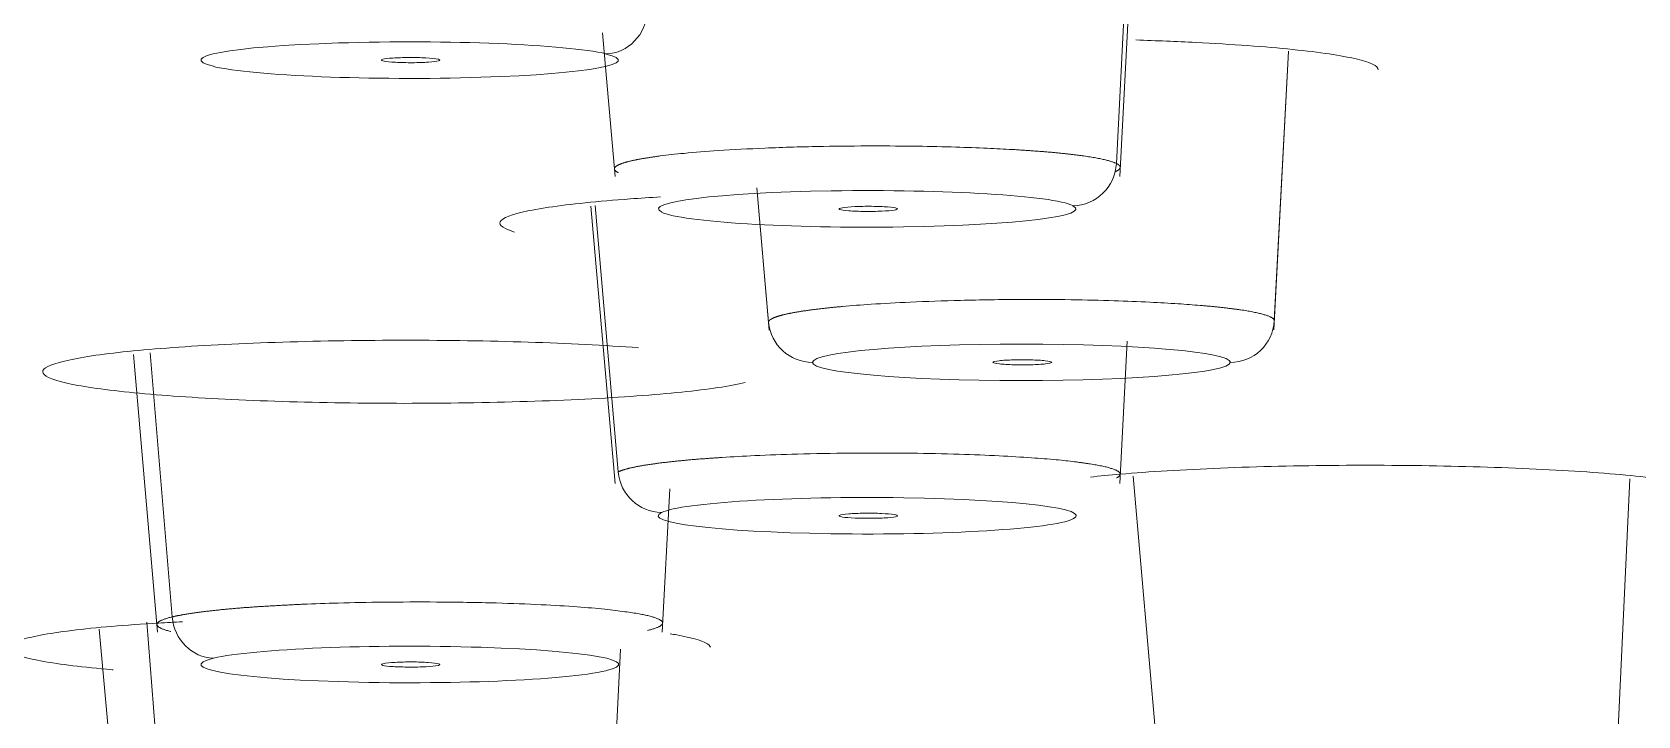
# Model space of a CAD drawing. Extents: x 19821 to 22981, y -91 to 2224.
# Drawn here: x 20752.65 to 20763.58, y 1301.05 to 1305.71 of the extents above; entities that cross this region are included whole.
import ezdxf

# ---------------------------------------------------------------- set-up
doc = ezdxf.new("R2010")
doc.units = 0
doc.header["$LTSCALE"] = 10
doc.header["$MEASUREMENT"] = 0
doc.layers.add('1', color=7, linetype='CONTINUOUS')

msp = doc.modelspace()

# ---------------------------------------------------------------- linework, layer by layer
at = {"layer": '1', "color": 7, "linetype": 'Continuous', "lineweight": 13}
for p, q in [((20760.124, 1306.618), (20760.031, 1304.816)), ((20761.203, 1305.581), (20761.106, 1303.745)), ((20757.582, 1304.649), (20757.663, 1303.734)), ((20756.64, 1302.715), (20756.483, 1304.53)), ((20753.603, 1301.727), (20753.454, 1303.526)), ((20760.301, 1300.888), (20760.144, 1302.685)), ((20753.574, 1299.873), (20753.43, 1301.692))]:
    msp.add_line(p, q, dxfattribs=at)
at = {"layer": '1', "color": 7, "linetype": 'Continuous', "lineweight": 18}
for p, q in [((20760.054, 1304.727), (20760.152, 1306.582)), ((20756.533, 1305.705), (20756.618, 1304.726)), ((20761.103, 1303.682), (20761.203, 1305.581)), ((20757.582, 1304.649), (20757.667, 1303.681)), ((20756.453, 1304.526), (20756.618, 1302.636)), ((20753.339, 1303.515), (20753.504, 1301.623)), ((20760.054, 1302.637), (20760.105, 1303.606)), ((20763.438, 1300.754), (20763.527, 1302.668)), ((20756.939, 1301.623), (20756.991, 1302.599)), ((20753.105, 1301.645), (20753.283, 1299.716)), ((20756.566, 1299.717), (20756.654, 1301.508))]:
    msp.add_line(p, q, dxfattribs=at)
at = {"layer": '1', "color": 7, "linetype": 'Continuous', "lineweight": 13}
msp.add_ellipse((20690.341, 1302.937), major_axis=(-124.486, 0), ratio=0.087156, start_param=3.139264, end_param=4.704892, dxfattribs=at)
at = {"layer": '1', "color": 7, "linetype": 'Continuous', "lineweight": 18}
for centre, major_axis, ratio, start_param, end_param in [((20690.341, 1301.967), (-123.486, 0), 0.087156, 3.213209, 4.704892), ((20690.341, 1301.967), (-121.8, 0), 0.087156, 1.570796, 4.70718), ((20690.341, 1301.967), (-120.85, 0), 0.087156, 1.570796, 4.712389), ((20690.341, 1302.016), (119.248, 0), 0.087156, 4.712389, 7.847018), ((20690.341, 1301.967), (119.464, 0), 0.087156, 4.712389, 7.853982), ((20756.557, 1305.861), (-0.07, -0.292), 0.936078, 0.250475, 1.7686), ((20755.221, 1305.52), (-1.422, 0), 0.087156, 3.491808, 6.63091), ((20755.219, 1305.519), (-1.422, 0), 0.087156, 0.350335, 3.489198), ((20759.736, 1304.827), (-0.133, -0.269), 0.981041, 0.466567, 1.984692), ((20758.336, 1304.507), (-1.422, 0), 0.087156, 3.317911, 6.455748), ((20758.334, 1304.506), (-1.422, 0), 0.087156, 0.176439, 3.314029), ((20757.962, 1303.76), (-0.3, 0), 0.996195, 0.086164, 1.569395), ((20760.806, 1303.76), (0.3, 0), 0.996195, 4.71122, 6.229345), ((20759.385, 1303.462), (-1.422, 0), 0.087156, 3.141591, 6.283013), ((20759.383, 1303.461), (-1.422, 0), 0.087156, 0.000106, 3.141285), ((20756.934, 1302.737), (-0.133, 0.269), 0.98108, 1.191285, 2.674516), ((20758.336, 1302.417), (-1.422, 0), 0.087155, 2.967057, 6.108479), ((20758.334, 1302.416), (-1.422, 0), 0.087156, 6.108759, 9.249938), ((20753.884, 1301.745), (-0.07, 0.292), 0.936155, 1.407743, 2.890974), ((20755.221, 1301.404), (-1.422, 0), 0.087155, 2.792523, 5.933945), ((20755.22, 1301.403), (-1.422, 0), 0.087156, 5.934227, 9.075406)]:
    msp.add_ellipse(centre, major_axis=major_axis, ratio=ratio, start_param=start_param, end_param=end_param, dxfattribs=at)
for points, knots in [([(20760.163, 1305.657), (20760.304, 1305.652), (20760.701, 1305.636), (20761.27, 1305.595), (20761.711, 1305.529), (20761.813, 1305.48), (20761.813, 1305.454)], [0, 0, 0, 0, 0.149287, 0.432858, 0.716429, 1, 1, 1, 1]), ([(20756.64, 1304.753), (20756.639, 1304.754), (20756.637, 1304.755), (20756.634, 1304.756), (20756.631, 1304.758), (20756.628, 1304.76), (20756.626, 1304.761), (20756.624, 1304.763), (20756.622, 1304.765), (20756.62, 1304.767), (20756.618, 1304.768), (20756.617, 1304.77), (20756.616, 1304.772), (20756.615, 1304.773), (20756.614, 1304.775), (20756.614, 1304.777), (20756.614, 1304.779), (20756.614, 1304.78), (20756.614, 1304.782), (20756.615, 1304.784), (20756.615, 1304.786), (20756.616, 1304.787), (20756.618, 1304.789), (20756.619, 1304.791), (20756.621, 1304.793), (20756.623, 1304.795), (20756.625, 1304.796), (20756.627, 1304.798), (20756.63, 1304.8), (20756.633, 1304.802), (20756.636, 1304.803), (20756.639, 1304.805), (20756.643, 1304.807), (20756.647, 1304.809), (20756.651, 1304.81), (20756.655, 1304.812), (20756.66, 1304.814), (20756.665, 1304.816), (20756.67, 1304.818), (20756.675, 1304.819), (20756.681, 1304.821), (20756.687, 1304.823), (20756.693, 1304.825), (20756.699, 1304.826), (20756.706, 1304.828), (20756.712, 1304.83), (20756.719, 1304.832), (20756.727, 1304.833), (20756.734, 1304.835), (20756.742, 1304.837), (20756.75, 1304.838), (20756.759, 1304.84), (20756.767, 1304.842), (20756.776, 1304.844), (20756.785, 1304.845), (20756.794, 1304.847), (20756.804, 1304.849), (20756.814, 1304.85), (20756.824, 1304.852), (20756.834, 1304.854), (20756.845, 1304.855), (20756.855, 1304.857), (20756.866, 1304.859), (20756.878, 1304.86), (20756.889, 1304.862), (20756.901, 1304.864), (20756.913, 1304.865), (20756.97, 1304.873), (20757.095, 1304.886), (20757.33, 1304.905), (20757.648, 1304.922), (20758.009, 1304.933), (20758.364, 1304.936), (20758.668, 1304.934), (20758.929, 1304.928), (20759.144, 1304.92), (20759.281, 1304.913), (20759.36, 1304.909), (20759.397, 1304.906), (20759.432, 1304.904), (20759.467, 1304.901), (20759.501, 1304.899), (20759.534, 1304.896), (20759.566, 1304.894), (20759.597, 1304.891), (20759.627, 1304.888), (20759.656, 1304.885), (20759.684, 1304.882), (20759.711, 1304.879), (20759.737, 1304.876), (20759.762, 1304.873), (20759.786, 1304.87), (20759.809, 1304.867), (20759.831, 1304.864), (20759.852, 1304.86), (20759.872, 1304.857), (20759.891, 1304.854), (20759.909, 1304.85), (20759.926, 1304.847), (20759.941, 1304.844), (20759.956, 1304.84), (20759.97, 1304.837), (20759.983, 1304.833), (20759.994, 1304.83), (20760.005, 1304.826), (20760.015, 1304.823), (20760.023, 1304.819), (20760.028, 1304.817), (20760.031, 1304.816)], [0, 0, 0, 0, 0.003593, 0.007193, 0.010798, 0.014409, 0.018027, 0.021651, 0.02528, 0.028916, 0.032558, 0.036206, 0.03986, 0.04352, 0.047186, 0.050858, 0.054537, 0.058221, 0.061912, 0.065608, 0.069311, 0.07302, 0.076735, 0.080455, 0.084182, 0.087915, 0.091655, 0.0954, 0.099151, 0.102908, 0.106672, 0.110441, 0.114217, 0.117999, 0.121786, 0.12558, 0.12938, 0.133186, 0.136998, 0.140816, 0.14464, 0.14847, 0.152306, 0.156149, 0.159997, 0.163852, 0.167712, 0.171579, 0.175451, 0.17933, 0.183215, 0.187106, 0.191003, 0.194905, 0.198814, 0.20273, 0.206651, 0.210578, 0.214511, 0.21845, 0.222396, 0.226347, 0.230305, 0.234268, 0.238238, 0.242214, 0.246195, 0.250183, 0.297846, 0.35537, 0.422737, 0.499923, 0.562726, 0.619119, 0.669101, 0.712669, 0.749821, 0.758333, 0.766816, 0.775269, 0.783692, 0.792086, 0.80045, 0.808785, 0.817091, 0.825367, 0.833614, 0.841831, 0.850019, 0.858177, 0.866306, 0.874405, 0.882475, 0.890516, 0.898527, 0.906509, 0.914461, 0.922384, 0.930278, 0.938142, 0.945977, 0.953783, 0.961559, 0.969306, 0.977023, 0.984712, 0.99237, 1, 1, 1, 1]), ([(20760.031, 1304.816), (20760.032, 1304.815), (20760.034, 1304.814), (20760.037, 1304.812), (20760.04, 1304.811), (20760.043, 1304.809), (20760.045, 1304.807), (20760.047, 1304.806), (20760.049, 1304.804), (20760.051, 1304.802), (20760.052, 1304.8), (20760.054, 1304.799), (20760.055, 1304.797), (20760.056, 1304.795), (20760.056, 1304.794), (20760.057, 1304.792), (20760.057, 1304.79), (20760.057, 1304.788), (20760.057, 1304.787), (20760.056, 1304.785), (20760.055, 1304.783), (20760.055, 1304.781), (20760.053, 1304.78), (20760.052, 1304.778), (20760.05, 1304.776), (20760.048, 1304.774), (20760.046, 1304.773), (20760.044, 1304.771), (20760.041, 1304.769), (20760.038, 1304.767), (20760.035, 1304.765), (20760.032, 1304.764), (20760.029, 1304.762), (20760.027, 1304.761), (20760.026, 1304.761)], [0, 0, 0, 0, 0.030869, 0.061792, 0.092772, 0.123807, 0.154897, 0.186043, 0.217244, 0.2485, 0.279812, 0.31118, 0.342603, 0.374081, 0.405615, 0.437205, 0.46885, 0.50055, 0.532306, 0.564118, 0.595985, 0.627907, 0.659886, 0.691919, 0.724008, 0.756153, 0.788353, 0.820609, 0.85292, 0.885287, 0.91771, 0.950188, 0.982722, 1, 1, 1, 1]), ([(20755.872, 1304.447), (20755.924, 1304.473), (20756.123, 1304.519), (20756.555, 1304.564), (20756.857, 1304.584), (20756.928, 1304.588)], [0, 0, 0, 0, 0.43533, 0.87066, 1, 1, 1, 1]), ([(20755.934, 1304.349), (20755.909, 1304.357), (20755.821, 1304.389), (20755.82, 1304.421), (20755.872, 1304.447)], [0, 0, 0, 0, 0.234541, 1, 1, 1, 1]), ([(20757.663, 1303.734), (20757.663, 1303.735), (20757.663, 1303.736), (20757.663, 1303.738), (20757.664, 1303.739), (20757.665, 1303.741), (20757.666, 1303.743), (20757.667, 1303.744), (20757.668, 1303.746), (20757.67, 1303.748), (20757.672, 1303.75), (20757.674, 1303.751), (20757.676, 1303.753), (20757.679, 1303.755), (20757.682, 1303.756), (20757.685, 1303.758), (20757.688, 1303.76), (20757.691, 1303.762), (20757.695, 1303.763), (20757.699, 1303.765), (20757.703, 1303.767), (20757.708, 1303.768), (20757.712, 1303.77), (20757.717, 1303.772), (20757.723, 1303.774), (20757.728, 1303.775), (20757.734, 1303.777), (20757.739, 1303.779), (20757.745, 1303.78), (20757.752, 1303.782), (20757.758, 1303.784), (20757.765, 1303.785), (20757.772, 1303.787), (20757.78, 1303.789), (20757.787, 1303.791), (20757.795, 1303.792), (20757.803, 1303.794), (20757.811, 1303.796), (20757.82, 1303.797), (20757.828, 1303.799), (20757.837, 1303.801), (20757.846, 1303.802), (20757.856, 1303.804), (20757.866, 1303.805), (20757.875, 1303.807), (20757.886, 1303.809), (20757.896, 1303.81), (20757.907, 1303.812), (20757.917, 1303.813), (20757.928, 1303.815), (20757.94, 1303.817), (20757.951, 1303.818), (20757.963, 1303.82), (20757.975, 1303.821), (20757.987, 1303.823), (20758, 1303.824), (20758.013, 1303.826), (20758.025, 1303.827), (20758.039, 1303.829), (20758.052, 1303.83), (20758.066, 1303.832), (20758.079, 1303.833), (20758.093, 1303.835), (20758.108, 1303.836), (20758.122, 1303.838), (20758.137, 1303.839), (20758.152, 1303.84), (20758.222, 1303.847), (20758.372, 1303.858), (20758.639, 1303.873), (20758.984, 1303.885), (20759.358, 1303.891), (20759.713, 1303.889), (20760.007, 1303.882), (20760.251, 1303.872), (20760.445, 1303.861), (20760.566, 1303.852), (20760.634, 1303.846), (20760.665, 1303.844), (20760.695, 1303.841), (20760.724, 1303.838), (20760.752, 1303.835), (20760.779, 1303.832), (20760.805, 1303.828), (20760.83, 1303.825), (20760.854, 1303.822), (20760.876, 1303.819), (20760.898, 1303.816), (20760.919, 1303.812), (20760.938, 1303.809), (20760.957, 1303.805), (20760.974, 1303.802), (20760.99, 1303.798), (20761.005, 1303.795), (20761.019, 1303.791), (20761.032, 1303.788), (20761.044, 1303.784), (20761.055, 1303.781), (20761.065, 1303.777), (20761.074, 1303.773), (20761.081, 1303.77), (20761.088, 1303.766), (20761.094, 1303.763), (20761.098, 1303.759), (20761.102, 1303.755), (20761.104, 1303.752), (20761.106, 1303.748), (20761.106, 1303.746), (20761.106, 1303.745)], [0, 0, 0, 0, 0.003593, 0.007192, 0.010798, 0.014409, 0.018027, 0.021651, 0.02528, 0.028916, 0.032558, 0.036206, 0.03986, 0.04352, 0.047186, 0.050858, 0.054537, 0.058221, 0.061912, 0.065608, 0.069311, 0.07302, 0.076735, 0.080455, 0.084182, 0.087915, 0.091655, 0.0954, 0.099151, 0.102908, 0.106672, 0.110441, 0.114217, 0.117999, 0.121786, 0.12558, 0.12938, 0.133186, 0.136998, 0.140816, 0.14464, 0.14847, 0.152306, 0.156149, 0.159997, 0.163852, 0.167712, 0.171579, 0.175451, 0.17933, 0.183215, 0.187106, 0.191002, 0.194905, 0.198814, 0.20273, 0.206651, 0.210578, 0.214511, 0.21845, 0.222396, 0.226347, 0.230305, 0.234268, 0.238238, 0.242214, 0.246195, 0.250183, 0.297846, 0.35537, 0.422737, 0.499923, 0.562726, 0.619119, 0.669101, 0.712669, 0.749821, 0.758333, 0.766816, 0.775269, 0.783692, 0.792086, 0.80045, 0.808785, 0.817091, 0.825367, 0.833614, 0.841831, 0.850019, 0.858177, 0.866306, 0.874405, 0.882475, 0.890516, 0.898527, 0.906509, 0.914461, 0.922384, 0.930278, 0.938142, 0.945977, 0.953783, 0.961559, 0.969306, 0.977023, 0.984712, 0.99237, 1, 1, 1, 1]), ([(20752.87, 1303.47), (20752.973, 1303.495), (20753.262, 1303.538), (20753.935, 1303.587), (20754.768, 1303.613), (20755.619, 1303.613), (20756.31, 1303.591), (20756.665, 1303.569), (20756.777, 1303.561)], [0, 0, 0, 0, 0.181212, 0.362423, 0.543635, 0.724847, 0.906059, 1, 1, 1, 1]), ([(20756.64, 1302.715), (20756.641, 1302.716), (20756.643, 1302.717), (20756.647, 1302.719), (20756.651, 1302.72), (20756.655, 1302.722), (20756.66, 1302.724), (20756.664, 1302.725), (20756.669, 1302.727), (20756.674, 1302.729), (20756.679, 1302.73), (20756.685, 1302.732), (20756.691, 1302.734), (20756.697, 1302.735), (20756.703, 1302.737), (20756.709, 1302.739), (20756.716, 1302.74), (20756.723, 1302.742), (20756.73, 1302.743), (20756.737, 1302.745), (20756.745, 1302.747), (20756.752, 1302.748), (20756.76, 1302.75), (20756.768, 1302.752), (20756.777, 1302.753), (20756.786, 1302.755), (20756.795, 1302.756), (20756.804, 1302.758), (20756.813, 1302.76), (20756.823, 1302.761), (20756.832, 1302.763), (20756.842, 1302.764), (20756.853, 1302.766), (20756.863, 1302.767), (20756.874, 1302.769), (20756.885, 1302.77), (20756.896, 1302.772), (20756.907, 1302.774), (20756.919, 1302.775), (20756.931, 1302.777), (20756.943, 1302.778), (20756.955, 1302.779), (20756.968, 1302.781), (20756.98, 1302.782), (20756.993, 1302.784), (20757.006, 1302.785), (20757.02, 1302.787), (20757.033, 1302.788), (20757.047, 1302.79), (20757.061, 1302.791), (20757.075, 1302.792), (20757.09, 1302.794), (20757.104, 1302.795), (20757.119, 1302.796), (20757.134, 1302.798), (20757.15, 1302.799), (20757.165, 1302.8), (20757.181, 1302.802), (20757.197, 1302.803), (20757.213, 1302.804), (20757.229, 1302.805), (20757.245, 1302.807), (20757.262, 1302.808), (20757.279, 1302.809), (20757.296, 1302.81), (20757.313, 1302.811), (20757.33, 1302.813), (20757.412, 1302.818), (20757.582, 1302.827), (20757.873, 1302.838), (20758.234, 1302.844), (20758.611, 1302.844), (20758.954, 1302.836), (20759.228, 1302.826), (20759.448, 1302.812), (20759.617, 1302.799), (20759.717, 1302.788), (20759.772, 1302.781), (20759.796, 1302.778), (20759.82, 1302.774), (20759.843, 1302.771), (20759.864, 1302.768), (20759.884, 1302.764), (20759.903, 1302.761), (20759.921, 1302.757), (20759.938, 1302.754), (20759.954, 1302.75), (20759.969, 1302.747), (20759.982, 1302.743), (20759.994, 1302.739), (20760.006, 1302.736), (20760.016, 1302.732), (20760.025, 1302.728), (20760.033, 1302.725), (20760.039, 1302.721), (20760.045, 1302.717), (20760.05, 1302.714), (20760.053, 1302.71), (20760.055, 1302.706), (20760.057, 1302.703), (20760.057, 1302.699), (20760.056, 1302.695), (20760.055, 1302.692), (20760.052, 1302.688), (20760.048, 1302.684), (20760.043, 1302.681), (20760.038, 1302.677), (20760.033, 1302.675), (20760.031, 1302.674)], [0, 0, 0, 0, 0.003593, 0.007192, 0.010798, 0.014409, 0.018027, 0.021651, 0.02528, 0.028916, 0.032558, 0.036206, 0.03986, 0.04352, 0.047186, 0.050858, 0.054537, 0.058221, 0.061912, 0.065608, 0.069311, 0.07302, 0.076735, 0.080455, 0.084182, 0.087915, 0.091655, 0.0954, 0.099151, 0.102908, 0.106672, 0.110441, 0.114217, 0.117998, 0.121786, 0.12558, 0.12938, 0.133186, 0.136998, 0.140816, 0.14464, 0.14847, 0.152306, 0.156149, 0.159997, 0.163852, 0.167712, 0.171579, 0.175451, 0.17933, 0.183215, 0.187106, 0.191002, 0.194905, 0.198814, 0.20273, 0.206651, 0.210578, 0.214511, 0.21845, 0.222396, 0.226347, 0.230305, 0.234268, 0.238238, 0.242214, 0.246195, 0.250183, 0.297846, 0.35537, 0.422737, 0.499923, 0.562726, 0.619119, 0.669101, 0.712669, 0.749821, 0.758333, 0.766816, 0.775269, 0.783692, 0.792086, 0.80045, 0.808785, 0.817091, 0.825367, 0.833614, 0.841831, 0.850019, 0.858177, 0.866306, 0.874405, 0.882475, 0.890516, 0.898527, 0.906509, 0.914461, 0.922384, 0.930278, 0.938142, 0.945977, 0.953783, 0.961559, 0.969306, 0.977023, 0.984712, 0.99237, 1, 1, 1, 1]), ([(20759.854, 1302.68), (20759.917, 1302.687), (20760.168, 1302.711), (20760.719, 1302.745), (20761.547, 1302.764), (20762.369, 1302.757), (20763.138, 1302.726), (20763.732, 1302.675), (20764.098, 1302.609), (20764.175, 1302.533), (20764.034, 1302.487), (20763.912, 1302.464)], [0, 0, 0, 0, 0.044334, 0.163792, 0.28325, 0.402709, 0.522167, 0.641625, 0.761083, 0.880542, 1, 1, 1, 1]), ([(20753.603, 1301.727), (20753.605, 1301.728), (20753.609, 1301.729), (20753.616, 1301.731), (20753.624, 1301.732), (20753.631, 1301.734), (20753.639, 1301.735), (20753.646, 1301.737), (20753.655, 1301.738), (20753.663, 1301.74), (20753.671, 1301.742), (20753.68, 1301.743), (20753.689, 1301.745), (20753.698, 1301.746), (20753.707, 1301.748), (20753.717, 1301.749), (20753.727, 1301.751), (20753.737, 1301.752), (20753.747, 1301.754), (20753.757, 1301.755), (20753.768, 1301.757), (20753.779, 1301.758), (20753.79, 1301.76), (20753.801, 1301.761), (20753.813, 1301.763), (20753.824, 1301.764), (20753.836, 1301.766), (20753.848, 1301.767), (20753.861, 1301.768), (20753.873, 1301.77), (20753.886, 1301.771), (20753.899, 1301.773), (20753.912, 1301.774), (20753.926, 1301.775), (20753.939, 1301.777), (20753.953, 1301.778), (20753.967, 1301.779), (20753.981, 1301.781), (20753.996, 1301.782), (20754.01, 1301.783), (20754.025, 1301.785), (20754.04, 1301.786), (20754.055, 1301.787), (20754.07, 1301.788), (20754.086, 1301.79), (20754.102, 1301.791), (20754.118, 1301.792), (20754.134, 1301.793), (20754.15, 1301.794), (20754.167, 1301.796), (20754.183, 1301.797), (20754.2, 1301.798), (20754.217, 1301.799), (20754.234, 1301.8), (20754.252, 1301.801), (20754.269, 1301.802), (20754.287, 1301.803), (20754.305, 1301.804), (20754.323, 1301.805), (20754.341, 1301.806), (20754.36, 1301.807), (20754.378, 1301.808), (20754.397, 1301.809), (20754.416, 1301.81), (20754.435, 1301.811), (20754.454, 1301.812), (20754.473, 1301.813), (20754.564, 1301.817), (20754.749, 1301.823), (20755.055, 1301.829), (20755.422, 1301.83), (20755.79, 1301.824), (20756.111, 1301.812), (20756.357, 1301.797), (20756.546, 1301.781), (20756.683, 1301.764), (20756.76, 1301.752), (20756.8, 1301.745), (20756.817, 1301.741), (20756.834, 1301.738), (20756.849, 1301.734), (20756.863, 1301.73), (20756.876, 1301.727), (20756.888, 1301.723), (20756.899, 1301.719), (20756.908, 1301.715), (20756.916, 1301.712), (20756.924, 1301.708), (20756.929, 1301.704), (20756.934, 1301.7), (20756.938, 1301.697), (20756.94, 1301.693), (20756.942, 1301.689), (20756.942, 1301.685), (20756.941, 1301.682), (20756.94, 1301.678), (20756.937, 1301.674), (20756.933, 1301.671), (20756.928, 1301.667), (20756.922, 1301.663), (20756.915, 1301.66), (20756.907, 1301.656), (20756.898, 1301.653), (20756.888, 1301.649), (20756.877, 1301.645), (20756.865, 1301.642), (20756.852, 1301.639), (20756.843, 1301.636), (20756.838, 1301.635)], [0, 0, 0, 0, 0.003593, 0.007193, 0.010798, 0.014409, 0.018027, 0.021651, 0.02528, 0.028916, 0.032558, 0.036206, 0.03986, 0.04352, 0.047186, 0.050858, 0.054537, 0.058221, 0.061912, 0.065608, 0.069311, 0.07302, 0.076735, 0.080455, 0.084182, 0.087915, 0.091655, 0.0954, 0.099151, 0.102908, 0.106672, 0.110441, 0.114217, 0.117999, 0.121786, 0.12558, 0.12938, 0.133186, 0.136998, 0.140816, 0.14464, 0.14847, 0.152306, 0.156149, 0.159997, 0.163852, 0.167712, 0.171579, 0.175451, 0.17933, 0.183215, 0.187106, 0.191002, 0.194905, 0.198814, 0.20273, 0.206651, 0.210578, 0.214511, 0.21845, 0.222396, 0.226347, 0.230305, 0.234268, 0.238238, 0.242214, 0.246195, 0.250183, 0.297846, 0.35537, 0.422737, 0.499923, 0.562726, 0.619119, 0.669101, 0.712669, 0.749821, 0.758333, 0.766816, 0.775269, 0.783692, 0.792086, 0.80045, 0.808785, 0.817091, 0.825367, 0.833614, 0.841831, 0.850019, 0.858177, 0.866306, 0.874405, 0.882475, 0.890516, 0.898527, 0.906509, 0.914461, 0.922384, 0.930278, 0.938142, 0.945977, 0.953783, 0.961559, 0.969306, 0.977023, 0.984712, 0.99237, 1, 1, 1, 1]), ([(20752.919, 1301.635), (20753.086, 1301.656), (20753.329, 1301.676), (20753.617, 1301.692), (20753.673, 1301.695)], [0, 0, 0, 0, 0.812234, 1, 1, 1, 1]), ([(20753.594, 1301.628), (20753.594, 1301.628), (20753.588, 1301.63), (20753.578, 1301.632), (20753.565, 1301.636), (20753.553, 1301.64), (20753.543, 1301.643), (20753.533, 1301.647), (20753.525, 1301.651), (20753.518, 1301.655), (20753.512, 1301.658), (20753.507, 1301.662), (20753.503, 1301.666), (20753.501, 1301.67), (20753.499, 1301.673), (20753.499, 1301.677), (20753.5, 1301.681), (20753.501, 1301.685), (20753.504, 1301.688), (20753.508, 1301.692), (20753.513, 1301.696), (20753.519, 1301.699), (20753.526, 1301.703), (20753.534, 1301.706), (20753.543, 1301.71), (20753.553, 1301.714), (20753.564, 1301.717), (20753.576, 1301.721), (20753.589, 1301.724), (20753.598, 1301.726), (20753.603, 1301.727)], [0, 0, 0, 0, 0.005798, 0.044251, 0.082577, 0.120779, 0.158856, 0.196807, 0.234633, 0.272333, 0.309909, 0.347359, 0.384683, 0.421883, 0.458956, 0.495905, 0.532728, 0.569425, 0.605997, 0.642443, 0.678764, 0.71496, 0.751029, 0.786974, 0.822792, 0.858485, 0.894052, 0.929494, 0.96481, 1, 1, 1, 1]), ([(20753.202, 1301.367), (20753.2, 1301.367), (20753, 1301.384), (20752.676, 1301.424), (20752.447, 1301.495), (20752.523, 1301.571), (20752.753, 1301.614), (20752.919, 1301.635)], [0, 0, 0, 0, 0.003488, 0.252616, 0.501744, 0.750872, 1, 1, 1, 1]), ([(20756.993, 1301.612), (20757.009, 1301.61), (20757.147, 1301.586), (20757.246, 1301.555), (20757.266, 1301.526), (20757.267, 1301.522)], [0, 0, 0, 0, 0.092878, 0.865659, 1, 1, 1, 1])]:
    msp.add_open_spline(points, degree=3, knots=knots, dxfattribs=at)
for points in [[(20755.415, 1305.526), (20755.392, 1305.53), (20755.338, 1305.536), (20755.212, 1305.538), (20755.1, 1305.535), (20755.023, 1305.526), (20755.026, 1305.518), (20755.038, 1305.514)], [(20755.038, 1305.514), (20755.061, 1305.51), (20755.115, 1305.504), (20755.241, 1305.501), (20755.353, 1305.505), (20755.43, 1305.514), (20755.427, 1305.521), (20755.415, 1305.526)], [(20758.539, 1304.51), (20758.525, 1304.514), (20758.483, 1304.521), (20758.364, 1304.525), (20758.246, 1304.523), (20758.153, 1304.515), (20758.141, 1304.508), (20758.144, 1304.503)], [(20758.144, 1304.503), (20758.159, 1304.499), (20758.2, 1304.492), (20758.319, 1304.488), (20758.437, 1304.49), (20758.531, 1304.498), (20758.543, 1304.505), (20758.539, 1304.51)], [(20757.503, 1303.323), (20757.4, 1303.299), (20757.111, 1303.256), (20756.44, 1303.207), (20755.608, 1303.181), (20754.758, 1303.181), (20753.937, 1303.207), (20753.273, 1303.255), (20752.828, 1303.32), (20752.671, 1303.397), (20752.768, 1303.446), (20752.87, 1303.47)], [(20759.591, 1303.461), (20759.586, 1303.466), (20759.558, 1303.473), (20759.449, 1303.479), (20759.33, 1303.479), (20759.222, 1303.473), (20759.195, 1303.466), (20759.19, 1303.461)], [(20759.19, 1303.461), (20759.196, 1303.457), (20759.223, 1303.45), (20759.332, 1303.444), (20759.452, 1303.444), (20759.559, 1303.45), (20759.586, 1303.457), (20759.591, 1303.461)], [(20758.144, 1302.419), (20758.141, 1302.415), (20758.153, 1302.407), (20758.248, 1302.4), (20758.366, 1302.398), (20758.484, 1302.402), (20758.525, 1302.409), (20758.539, 1302.413)], [(20758.539, 1302.413), (20758.543, 1302.418), (20758.53, 1302.425), (20758.435, 1302.433), (20758.317, 1302.435), (20758.199, 1302.43), (20758.158, 1302.424), (20758.144, 1302.419)], [(20755.038, 1301.409), (20755.026, 1301.405), (20755.023, 1301.397), (20755.101, 1301.388), (20755.214, 1301.385), (20755.339, 1301.387), (20755.392, 1301.393), (20755.415, 1301.397)], [(20755.415, 1301.397), (20755.427, 1301.402), (20755.43, 1301.409), (20755.351, 1301.418), (20755.239, 1301.422), (20755.114, 1301.419), (20755.06, 1301.413), (20755.038, 1301.409)]]:
    msp.add_open_spline(points, degree=3, dxfattribs=at)

doc.saveas('drawing.dxf')
